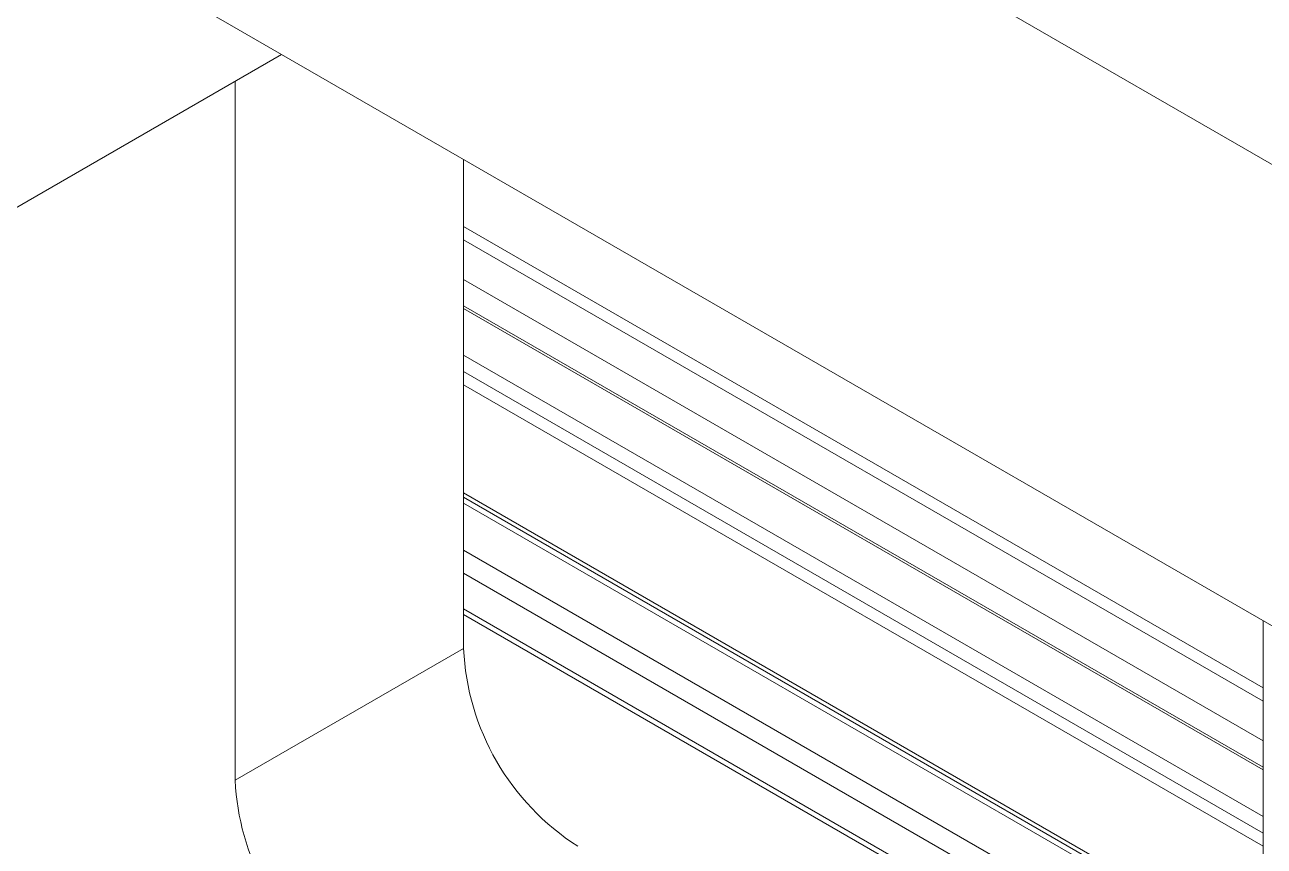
# Model space of a CAD drawing. Header units: millimetres. Extents: x 169 to 14583, y -399 to 10804.
# Drawn here: x 11615.1 to 11691.9, y 7364.5 to 7415.4 of the extents above; entities that cross this region are included whole.
import ezdxf

# ---------------------------------------------------------------- set-up
doc = ezdxf.new("R2010")
doc.units = ezdxf.units.MM
doc.header["$LTSCALE"] = 35

msp = doc.modelspace()

# ---------------------------------------------------------------- linework, layer by layer
at = {"color": 7, "linetype": 'Continuous', "lineweight": 18}
for p, q in [((11412.131, 7568.461), (11718.308, 7391.709)), ((11718.308, 7363.13), (11412.131, 7539.883)), ((11631.029, 7413.515), (11458.8, 7314.09)), ((11628.152, 7411.855), (11628.152, 7368.559)), ((11642.294, 7407.012), (11642.294, 7376.723)), ((11691.792, 7374.277), (11642.294, 7402.851)), ((11691.792, 7373.458), (11642.294, 7402.032)), ((11691.792, 7371.009), (11642.294, 7399.583)), ((11691.792, 7369.376), (11642.294, 7397.95)), ((11642.294, 7397.781), (11691.792, 7369.207)), ((11691.792, 7366.307), (11642.294, 7394.881)), ((11691.792, 7365.293), (11642.294, 7393.867)), ((11691.792, 7364.476), (11642.294, 7393.051)), ((11691.792, 7357.785), (11642.294, 7386.36)), ((11642.294, 7386.089), (11691.474, 7357.698)), ((11690.22, 7358.059), (11642.294, 7385.725)), ((11681.819, 7359.989), (11642.294, 7382.806)), ((11678.355, 7360.56), (11642.294, 7381.378)), ((11673.492, 7361.159), (11642.294, 7379.17)), ((11642.294, 7378.831), (11672.789, 7361.227)), ((11691.792, 7357.604), (11691.792, 7378.438)), ((11628.152, 7368.559), (11642.294, 7376.723))]:
    msp.add_line(p, q, dxfattribs=at)
for centre, radius, start, end in [((11657.647, 7377.422), 15.368, 182.60548, 237.39452), ((11643.688, 7369.322), 15.555, 182.81024, 233.63778)]:
    msp.add_arc(centre, radius, start, end, dxfattribs=at)

doc.saveas('drawing.dxf')
